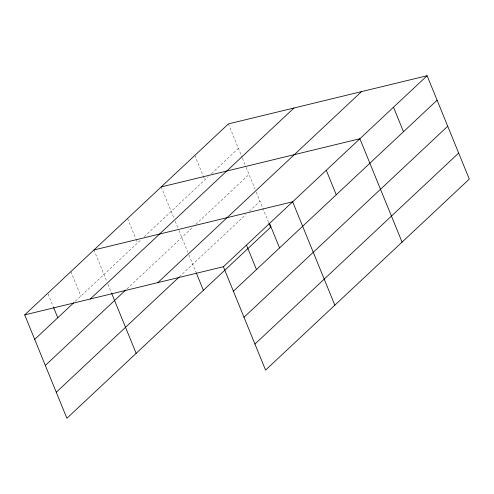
<?xml version="1.0" encoding="UTF-8"?>
<svg xmlns="http://www.w3.org/2000/svg" width="494" height="494" viewBox="0 0 494 494"><rect width="100%" height="100%" fill="white"/><g stroke="black" fill="none" stroke-linecap="round" stroke-linejoin="round"><path stroke-width="0.37" stroke-dasharray="2.47 1.85" d="M75.372 301.254L140.938 239.781M144.297 236.632L208.165 176.747M211.531 173.598L238.423 148.385M126.909 288.928L193.58 226.419M195.822 224.319L249.044 174.419M179.316 276.881L245.981 214.371M249.347 211.222L259.992 201.243M228.426 123.895L242.153 157.53M242.443 158.234L245.889 166.682M246.173 167.38L255.095 189.239M256.244 192.067L268.606 222.349M194.809 155.412L203.09 175.703M203.38 176.401L204.806 179.902M161.198 186.93L174.061 218.453M175.209 221.269L178.655 229.71M178.945 230.414L187.862 252.273M189.017 255.095L195.92 272.015M127.582 218.447L135.862 238.738M136.146 239.436L137.573 242.937M93.965 249.958L106.834 281.487M107.982 284.303L111.428 292.744M70.877 271.607L80.874 296.097M48.072 293.955L53.216 306.552"/><path stroke-width="0.74" d="M268.89 223.053L270.613 227.277L66.888 418.282L24.7 314.9L228.426 123.895L427.112 75.718L469.3 179.1L265.574 370.105L223.387 266.723L427.112 75.718M34.691 339.39L73.723 302.797M90.266 299.006L293.992 107.995M45.318 365.424L125.791 289.978M157.821 282.624L361.546 91.618M56.267 392.248L178.754 277.406M233.378 291.213L437.104 100.208M244.005 317.247L447.731 126.242M254.947 344.071L458.673 153.066M161.198 186.93L359.879 138.752L402.073 242.128M93.965 249.958L292.652 201.78L334.839 305.162M24.7 314.9L223.387 266.723M393.496 107.235L403.493 131.725M326.268 170.263L336.26 194.753M269.563 223.43L279.555 247.92M246.475 245.08L256.466 269.57M196.204 272.719L203.386 290.305M111.712 293.448L136.153 353.34M53.5 307.249L57.786 317.747"/></g></svg>
